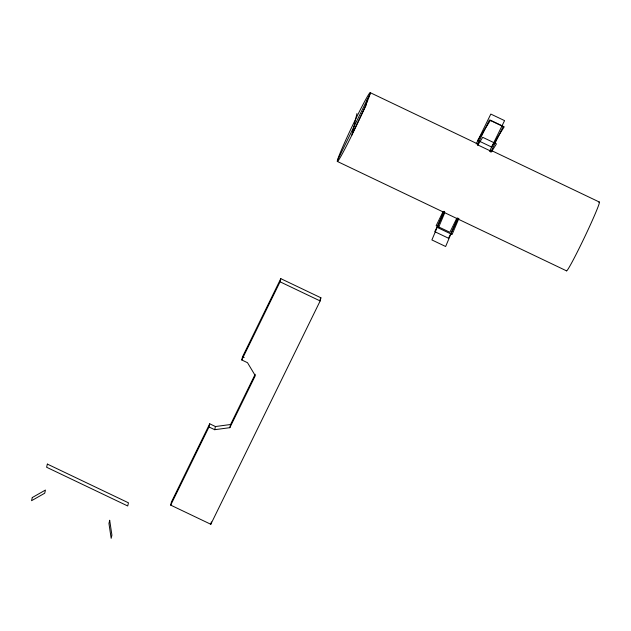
<?xml version="1.0" encoding="UTF-8"?>
<svg xmlns="http://www.w3.org/2000/svg" width="631" height="631" viewBox="0 0 631 631"><rect width="100%" height="100%" fill="white"/><g stroke="black" fill="none" stroke-linecap="round" stroke-linejoin="round"><path stroke-width="0.95" d="M209.713 423.803L208.979 426.966L214.706 429.703L229.834 427.676L255.295 375.674L247.51 362.707L241.783 359.97L242.517 356.807L280.787 278.642L320.895 297.785L320.154 300.948L210.809 524.274L170.701 505.131L171.443 501.968L209.713 423.803L215.439 426.54L230.575 424.505L255.169 374.27M214.706 429.703L215.439 426.54M229.834 427.676L230.575 424.505M210.809 524.274L211.361 521.9M241.783 359.97L280.054 281.805L280.787 278.642M351.948 134.971L356.933 113.556M367.463 99.146L365.925 105.74L352.256 133.654M443.995 211.29L431.888 239.938L445.636 246.5L457.743 217.853M444.776 212.726L438.34 227.941L452.088 234.503L458.903 218.389M337.388 160.558L370.192 93.562M170.701 505.131L208.979 426.966M320.027 299.551L320.895 297.785M443.041 211.669L436.155 225.732L449.903 232.295L456.789 218.231M476.192 143.963L490.823 114.069L504.579 120.631L489.506 151.408M444.674 211.448L434.775 231.664L448.523 238.234L457.996 218.886M477.391 144.625L489.443 120.008L503.199 126.571L490.713 152.063M477.635 145.39L482.715 137.313L496.463 143.876L491.383 151.953M370.255 92.678A38.128 1.783 -64.5 0 1 346.577 145.706A38.128 1.783 -64.5 0 1 344.542 142.795A38.128 1.783 -64.5 0 1 370.255 92.678L477.943 144.081M491.707 150.659L599.411 202.07M337.325 161.441L566.488 270.825M280.054 281.805L320.154 300.948M242.517 356.807L244.158 357.588M477.351 144.499A38.128 1.783 -64.5 0 1 477.896 144.972L491.644 151.535A38.128 1.783 -64.5 0 0 490.658 151.645M598.874 202.393A38.128 1.783 -64.5 0 1 584.953 236.396A38.128 1.783 -64.5 0 1 566.449 270.525M32.284 497.543L31.55 500.706L44.714 493.213L45.448 490.05L32.284 497.543M47.357 464.093L46.615 467.255L127.722 505.975L128.456 502.812L47.357 464.093M109.684 520.315L108.95 523.485L111.174 538.322L111.916 535.159L109.684 520.315M490.476 120.245L477.777 140.429L491.525 146.991L504.224 126.807L490.476 120.245"/></g></svg>
